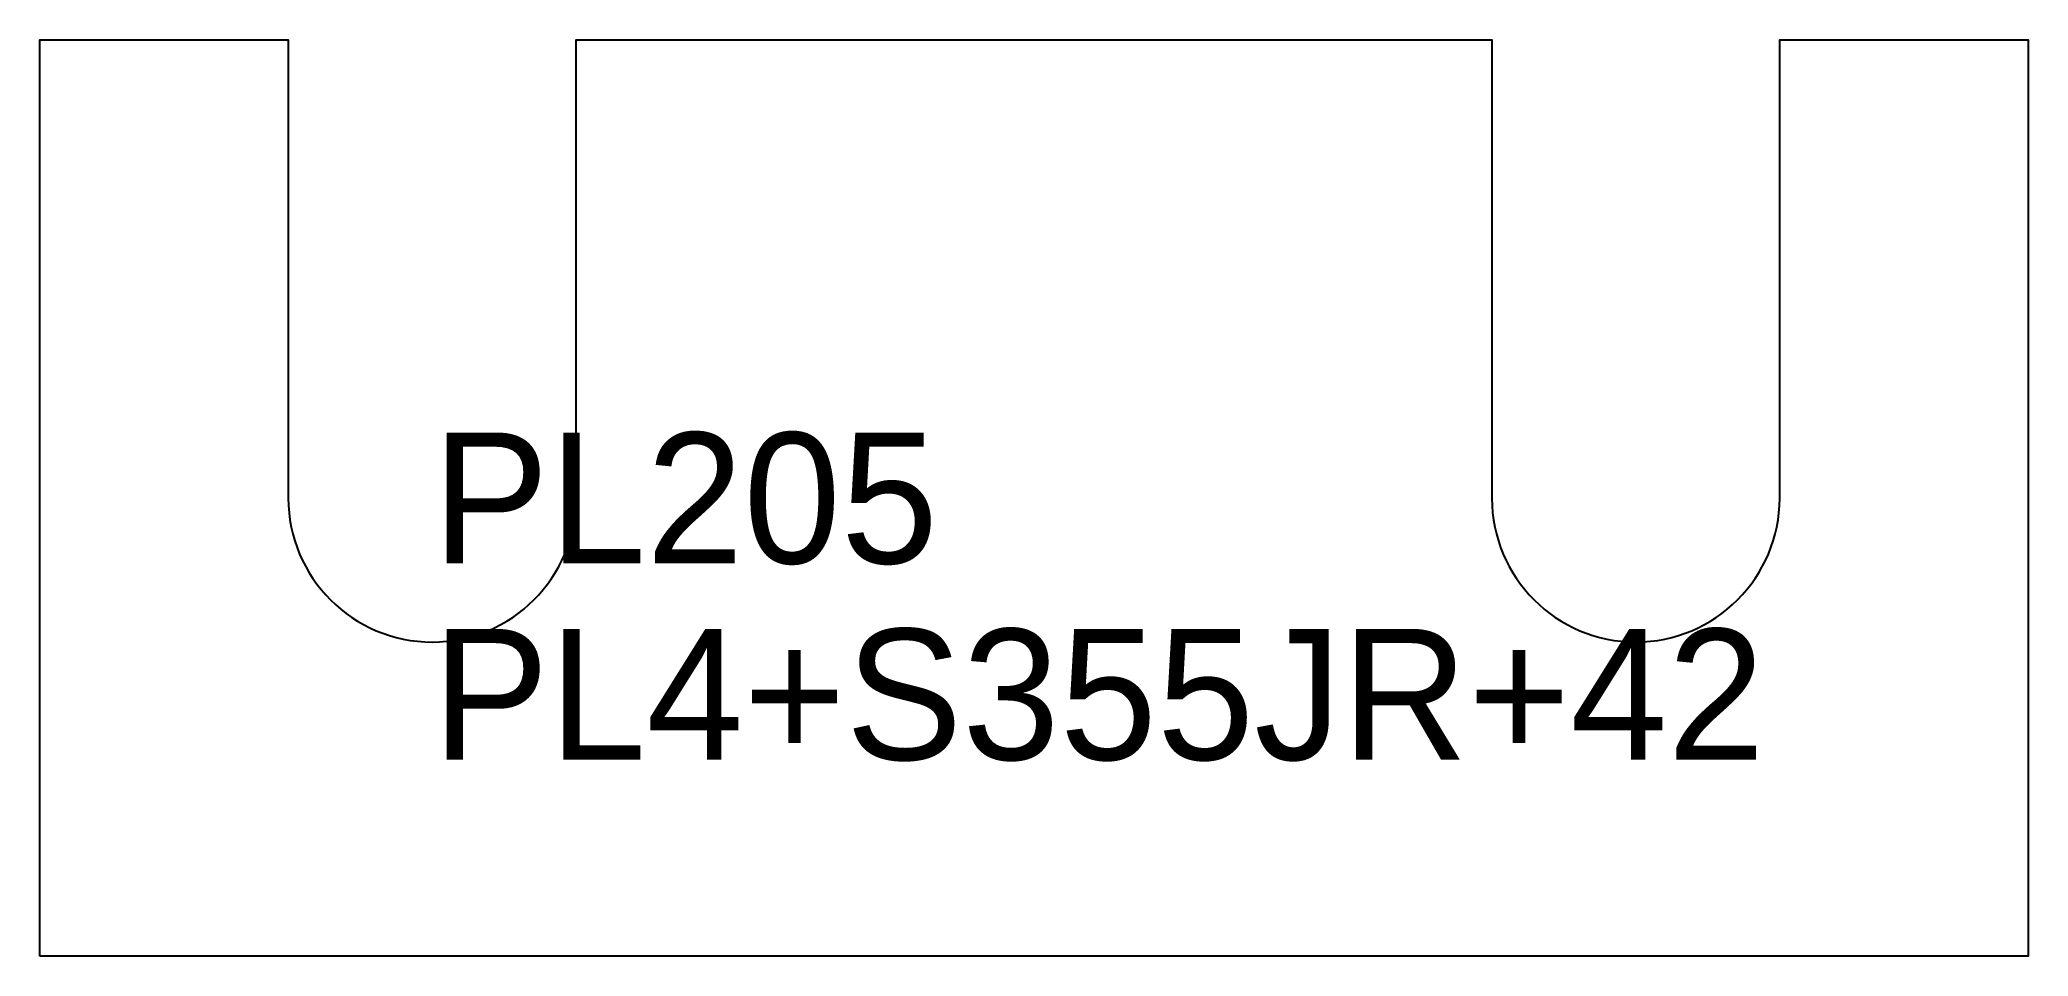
# Model space of a CAD drawing. Extents: x 0 to 152, y 0 to 70.
import ezdxf

# ---------------------------------------------------------------- set-up
doc = ezdxf.new("R2010")
doc.units = 0
for name, color, linetype in [('CUT', 7, 'CONTINUOUS'), ('SCRIBE', 3, 'CONTINUOUS'), ('TEXT', 7, 'CONTINUOUS')]:
    doc.layers.add(name, color=color, linetype=linetype)

msp = doc.modelspace()

# ---------------------------------------------------------------- linework, layer by layer
at = {"layer": 'CUT', "color": 7, "linetype": 'CONTINUOUS'}
msp.add_lwpolyline([(0, 0), (0, 70), (19, 70), (19, 35, 1), (41, 35), (41, 70), (111, 70), (111, 35, 1), (133, 35), (133, 70), (152, 70), (152, 0)], format="xyb", close=True, dxfattribs=at)

# ---------------------------------------------------------------- texts
at = {"layer": 'SCRIBE', "color": 3}
msp.add_text('PL205', height=10, dxfattribs=at).set_placement((30, 30))
at = {"layer": 'TEXT', "color": 7}
msp.add_text('PL4+S355JR+42', height=10, dxfattribs=at).set_placement((30, 15))

doc.saveas('drawing.dxf')
